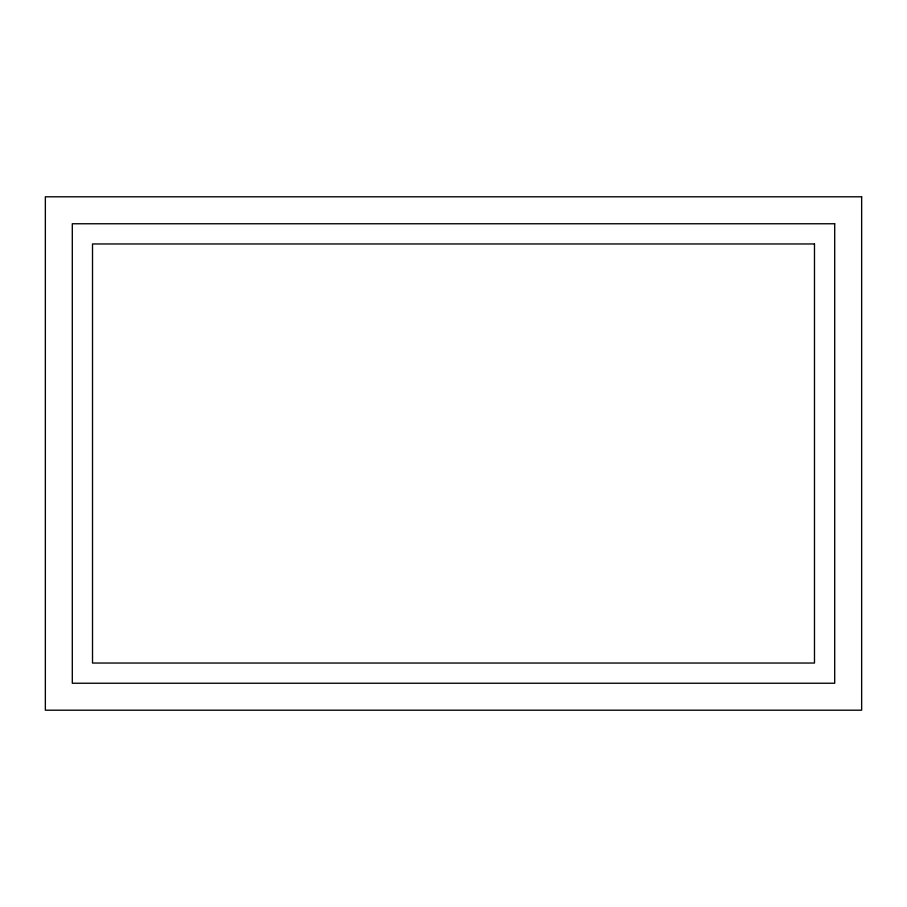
<?xml version="1.0" encoding="UTF-8"?>
<svg xmlns="http://www.w3.org/2000/svg" width="907" height="907" viewBox="0 0 907 907"><rect width="100%" height="100%" fill="white"/><g stroke="black" fill="none" stroke-linecap="round" stroke-linejoin="round"><path stroke-width="1.36" d="M861.65 196.796L45.35 196.796L45.35 710.204L861.65 710.204L861.65 196.796M834.701 223.757L72.299 223.757L72.299 683.243L834.701 683.243L834.701 223.757M814.486 243.96L92.514 243.96L92.514 663.04L814.486 663.04L814.486 243.96"/></g></svg>
